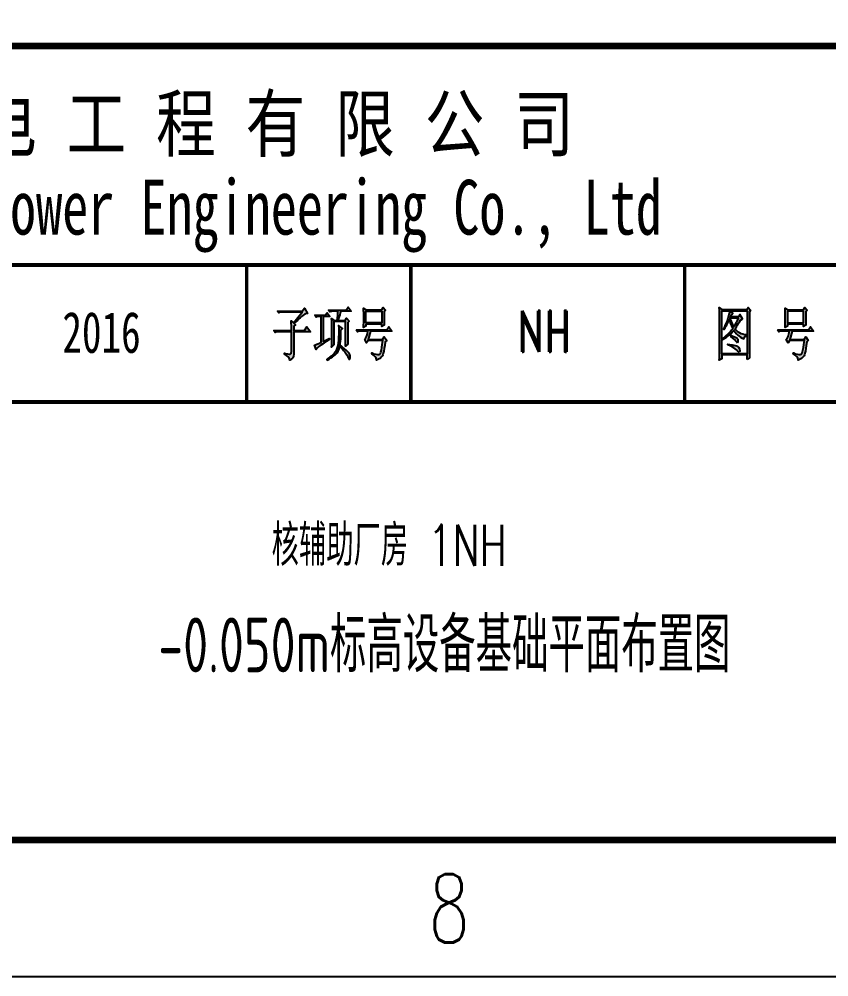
# Model space of a CAD drawing. Extents: x -383207 to 558143, y -95136 to 11777.
# Drawn here: x 133258 to 137695, y -93495 to -88248 of the extents above; entities that cross this region are included whole.
import ezdxf

# ---------------------------------------------------------------- set-up
doc = ezdxf.new("R2010")
doc.units = 0
doc.linetypes.add('CONTINOUS', pattern=[0])
doc.layers.get('0').update_dxf_attribs({"linetype": 'CONTINUOUS'})
for name, color, linetype in [('1', 7, 'CONTINUOUS'), ('TK', 4, 'CONTINUOUS'), ('图框', 4, 'CONTINOUS')]:
    doc.layers.add(name, color=color, linetype=linetype)
doc.styles.add('HZbine', font='txt_____.ttf', dxfattribs={"width": 0.7, "bigfont": 'HZTXT'})
doc.styles.add('RH', font='romans.shx', dxfattribs={"width": 0.7, "bigfont": 'hz.shx'})
doc.styles.add('romand', font='romand.shx', dxfattribs={"width": 0.7, "height": 200, "bigfont": 'OCHINESE.shx'})
doc.styles.add('TSSD_Dimension', font='Tssdeng.shx', dxfattribs={"width": 0.7, "bigfont": 'tssdchn.shx'})
doc.styles.add('宋体', font='', dxfattribs={"width": 0.7})
doc.styles.get('宋体').set_extended_font_data('SimSun')

msp = doc.modelspace()

# ---------------------------------------------------------------- hatches: boundary and pattern name
at = {"layer": '1'}
h = msp.add_hatch(color=2, dxfattribs=at)
h.paths.add_polyline_path([(134763.2, -90083.2), (134763.2, -89960.1), (134855, -89960.1), (134834.7, -89932.7), (134820.9, -89954), (134763.2, -89954), (134763.2, -89930.2), (134772.8, -89922.7), (134765, -89915.3), (134774.3, -89906), (134782.8, -89897.8), (134791, -89890), (134798.5, -89883.3), (134805.6, -89877.2), (134812, -89871.5), (134823, -89864), (134831.9, -89860.5), (134838.3, -89860.1), (134820.9, -89831.3), (134808.4, -89846.6), (134674, -89846.6), (134681.1, -89856.6), (134689.6, -89853.7), (134698.5, -89852.7), (134809.5, -89852.7), (134761.5, -89911.4), (134749, -89900.3), (134750.1, -89939.8), (134750.1, -89954), (134653.7, -89954), (134660.8, -89964), (134669.7, -89961.2), (134678.2, -89960.1), (134750.1, -89960.1), (134750.1, -90066.5), (134747.9, -90079.6), (134743, -90082.8), (134736.9, -90082.1), (134728.4, -90081), (134717, -90078.9), (134711.7, -90077.8), (134711.7, -90083.9), (134722.7, -90089.9), (134731.2, -90096.7), (134736.9, -90104.5), (134740.1, -90112.7), (134740.5, -90116.6), (134750.1, -90110.9), (134757.2, -90103.5), (134761.5, -90094.2)])
h.paths.add_polyline_path([(134982.7, -89903.9), (135047.1, -89903.9), (135047.1, -90039.1), (135059.6, -90029.1), (135059.2, -90015.2), (135058.5, -89988.9), (135058.5, -89908.9), (135066.7, -89901.4), (135052.5, -89885.4), (135044.6, -89897.8), (135005.1, -89897.8), (135010.1, -89881.5), (135014.4, -89868), (135017.9, -89856.9), (135020.8, -89848.4), (135021.2, -89847.7), (135077, -89847.7), (135061.3, -89826.3), (135050, -89841.6), (134953.6, -89841.6), (134960.7, -89851.6), (134969.6, -89848.8), (134978.1, -89847.7), (135005.1, -89847.7), (135004.4, -89856.9), (135003.4, -89869), (135001.6, -89884), (135000.2, -89897.8), (134983.4, -89897.8), (134970.3, -89887.9), (134970.6, -89900.3), (134971, -89913.1), (134971, -89939.8), (134971.3, -89953.7), (134971.3, -89982.5), (134971, -89997.1), (134971, -90010.6), (134970.6, -90023.4), (134970.6, -90035.5), (134970.3, -90044), (134982.7, -90032.7)])
h.paths.add_polyline_path([(134941.1, -90013.8), (134954.3, -90005.3), (134958.2, -90002.8), (134956.4, -89997.8), (134924.7, -90012.7), (134924.7, -89876.5), (134960, -89876.5), (134945.7, -89856.6), (134935.4, -89870.1), (134878.5, -89870.1), (134885.6, -89880.1), (134894.2, -89877.2), (134903, -89876.5), (134913.4, -89876.5), (134913.4, -90017.7), (134899.8, -90024.1), (134889.5, -90028.8), (134881.7, -90032), (134876.7, -90033.7), (134876, -90034.1), (134886.3, -90057.6), (134891, -90049.7), (134897, -90044), (134900.2, -90041.6), (134905.2, -90038), (134911.6, -90033.4), (134919.8, -90027.7), (134929.7, -90021.3)])
h.paths.add_polyline_path([(135015.1, -90042.6), (135016.5, -90034.8), (135017.9, -90024.8), (135019, -90013.5), (135020.1, -89999.9), (135020.4, -89985), (135020.8, -89968.6), (135021.2, -89951.6), (135029, -89942.7), (135008.7, -89926.3), (135009.1, -89940.5), (135009.1, -89967.6), (135008.3, -89993.9), (135008, -90006.3), (135006.6, -90021.6), (135004.1, -90035.2), (135001.2, -90047.3), (134997.3, -90057.9), (134994.1, -90065.4), (134989.5, -90072.2), (134984.2, -90078.9), (134977.4, -90086), (134969.2, -90093.1), (134960, -90100.3), (134949.6, -90107.4), (134943.2, -90111.6), (134945.7, -90115.2), (134956.8, -90109.5), (134966.4, -90103.8), (134974.9, -90098.1), (134982.7, -90092.8), (134989.5, -90087.1), (134993, -90083.9), (135000.2, -90075.7), (135005.9, -90066.1), (135010.8, -90055.1)])
h.paths.add_polyline_path([(135050, -90060.8), (135041.1, -90053.3), (135030, -90044.4), (135021.9, -90037.6), (135020.1, -90041.6), (135028.6, -90052.6), (135036.1, -90062.2), (135042.1, -90070.4), (135046.4, -90076.4), (135052.8, -90086.7), (135058.5, -90097.1), (135062.1, -90103.8), (135067.8, -90111.6), (135071.7, -90104.2), (135072, -90091.4), (135068.1, -90080.3), (135066.7, -90077.8), (135062.8, -90073.2), (135057.4, -90067.5)])
h.paths.add_polyline_path([(135258.1, -89893.9), (135258.1, -89851.6), (135264.8, -89842.7), (135252.7, -89827.8), (135244.9, -89840.2), (135158.5, -89840.2), (135145.3, -89830.3), (135145.7, -89843.1), (135146, -89856.2), (135146, -89910.3), (135145.7, -89923.5), (135145.3, -89935.9), (135145.3, -89936.6), (135158.5, -89930.2), (135158.5, -89917.8), (135245.6, -89917.8), (135245.6, -89931.6), (135258.8, -89923.8), (135258.4, -89916.7), (135258.4, -89906.7)])
h.paths.add_polyline_path([(135158.5, -89846.6), (135245.6, -89846.6), (135245.6, -89911.4), (135158.5, -89911.4)], flags=16)
h.paths.add_polyline_path([(135183.7, -89956.5), (135300, -89956.5), (135284, -89934.1), (135273, -89950.1), (135104, -89950.1), (135111.2, -89960.1), (135119, -89956.5), (135168.8, -89956.5), (135165.9, -89970.8), (135163.1, -89982.9), (135161.7, -89986.4), (135156, -89997.4), (135151.3, -90002.8), (135161.7, -90020.2), (135169.8, -90008.8), (135250.2, -90008.8), (135247.8, -90029.8), (135245.3, -90047.3), (135242.8, -90061.1), (135239.9, -90072.2), (135237.1, -90079.3), (135234.2, -90083.5), (135233.5, -90083.9), (135228.2, -90085.7), (135220.7, -90085.7), (135211.8, -90083.9), (135200.4, -90080.3), (135190.8, -90076.4), (135189.8, -90081.4), (135200.4, -90088.9), (135208.6, -90096.7), (135214, -90104.9), (135216.8, -90113.4), (135216.8, -90115.2), (135227.5, -90110.9), (135235.3, -90106.7), (135237.1, -90105.2), (135244.2, -90098.5), (135249.2, -90091.4), (135251.3, -90086.4), (135253.4, -90078.2), (135255.9, -90067.2), (135258.4, -90052.6), (135260.9, -90035.2), (135263.4, -90016.3), (135271.9, -90007.8), (135258.8, -89988.9), (135249.2, -90002.8), (135171.3, -90002.8)])
h = msp.add_hatch(color=2, dxfattribs=at)
h.paths.add_polyline_path([(137259.4, -90063.3), (137259.4, -89850.2), (137264.8, -89842.7), (137252.7, -89827.8), (137245.6, -89839.1), (137108.2, -89839.1), (137094.4, -89827.8), (137094.7, -89842), (137095.1, -89855.5), (137095.1, -90091), (137094.7, -90104.2), (137094.4, -90115.2), (137107.5, -90107.7), (137107.5, -90086.4), (137247.3, -90086.4), (137247.3, -90112.7), (137260.5, -90102.7), (137259.8, -90090.3), (137259.8, -90077.1)])
h.paths.add_polyline_path([(137107.5, -90005.3), (137116.4, -90000.6), (137125, -89995.7), (137133.5, -89990.3), (137141.7, -89984.3), (137149.5, -89977.9), (137157.3, -89970.8), (137165.2, -89963.3), (137172.6, -89955.5), (137173.7, -89954), (137180.8, -89962.9), (137187.9, -89971.1), (137195.4, -89978.6), (137203.2, -89985), (137211.4, -89990.7), (137220.3, -89995.3), (137228.1, -89998.9), (137232, -89990.3), (137240.2, -89984.3), (137243.8, -89982.9), (137243.8, -89977.9), (137233.1, -89976.5), (137223.5, -89974.3), (137214.3, -89971.1), (137205.7, -89966.9), (137197.9, -89961.9), (137190.8, -89955.5), (137184, -89948.4), (137180.8, -89944.1), (137188.3, -89932.7), (137194.7, -89922.4), (137200.4, -89913.1), (137204.3, -89906.4), (137211.4, -89896.8), (137218.9, -89890.4), (137222.1, -89888.9), (137207.1, -89866.5), (137199.3, -89879), (137155.6, -89879), (137160.5, -89868), (137162.3, -89865.1), (137169.4, -89857.6), (137152.7, -89845.2), (137247.3, -89845.2), (137247.3, -90080.3), (137107.5, -90080.3)], flags=16)
h.paths.add_polyline_path([(137140.6, -90032.7), (137140.6, -90027.7), (137164.1, -90031.2), (137174.1, -90033.4), (137182.2, -90035.5), (137189.4, -90037.6), (137194.7, -90040.1), (137199.7, -90044), (137205.7, -90052.9), (137207.1, -90064), (137206.4, -90068.2), (137202.5, -90072.2), (137194.7, -90065.4), (137193.3, -90063.3), (137188.3, -90058.6), (137181.5, -90053.7), (137173.3, -90048.7), (137164.1, -90043.3), (137153.1, -90038)], flags=0)
h.paths.add_polyline_path([(137107.5, -90000.3), (137107.5, -89845.2), (137150.9, -89845.2), (137149.9, -89854.4), (137147, -89866.5), (137142.8, -89881.1), (137140.6, -89887.9), (137136.7, -89899.6), (137132.1, -89911.4), (137127.5, -89922.7), (137122.5, -89934.1), (137117.1, -89945.2), (137119.6, -89947.6), (137125.7, -89938.4), (137131.7, -89928.4), (137137.4, -89918.1), (137143.1, -89907.1), (137148.1, -89895.7), (137149.5, -89892.9), (137152.4, -89904.2), (137156.3, -89916), (137160.9, -89927.7), (137165.9, -89939.8), (137167.7, -89944.1), (137162, -89951.6), (137155.6, -89959), (137148.4, -89966.5), (137141, -89974), (137132.8, -89981.1), (137124.3, -89987.8), (137115, -89995)], flags=16)
h.paths.add_polyline_path([(137158.1, -89986.4), (137159.1, -89981.4), (137164.1, -89982.9), (137174.8, -89986.8), (137183.3, -89990.3), (137189.7, -89993.9), (137195.8, -90001.7), (137196.5, -90013.8), (137193.6, -90022), (137187.9, -90016.3), (137183.3, -90010.6), (137176.9, -90003.5), (137168.4, -89995.7)], flags=0)
h.paths.add_polyline_path([(137173.7, -89934.1), (137169.1, -89925.9), (137164.1, -89916), (137159.5, -89904.2), (137154.5, -89890.4), (137152.7, -89885.4), (137199.3, -89885.4), (137194, -89897.8), (137188.3, -89909.2), (137183, -89919.5), (137177.3, -89929.1)], flags=16)
h.paths.add_polyline_path([(137568.2, -89893.9), (137568.2, -89851.6), (137575, -89842.7), (137562.9, -89827.8), (137555.1, -89840.2), (137468.6, -89840.2), (137455.4, -89830.3), (137455.8, -89843.1), (137456.2, -89856.2), (137456.2, -89910.3), (137455.8, -89923.5), (137455.4, -89935.9), (137455.4, -89936.6), (137468.6, -89930.2), (137468.6, -89917.8), (137555.8, -89917.8), (137555.8, -89931.6), (137568.9, -89923.8), (137568.6, -89916.7), (137568.6, -89906.7)])
h.paths.add_polyline_path([(137468.6, -89846.6), (137555.8, -89846.6), (137555.8, -89911.4), (137468.6, -89911.4)], flags=16)
h.paths.add_polyline_path([(137493.9, -89956.5), (137610.2, -89956.5), (137594.5, -89934.1), (137583.2, -89950.1), (137414.2, -89950.1), (137421.3, -89960.1), (137429.1, -89956.5), (137478.9, -89956.5), (137476.1, -89970.8), (137473.2, -89982.9), (137471.8, -89986.4), (137466.1, -89997.4), (137461.5, -90002.8), (137471.8, -90020.2), (137480, -90008.8), (137560.4, -90008.8), (137557.9, -90029.8), (137555.4, -90047.3), (137552.9, -90061.1), (137550.1, -90072.2), (137547.2, -90079.3), (137544.3, -90083.7), (137538.3, -90085.7), (137530.9, -90085.7), (137522, -90083.9), (137510.6, -90080.3), (137501, -90076.4), (137499.9, -90081.4), (137510.6, -90088.9), (137518.8, -90096.7), (137524.1, -90104.9), (137526.9, -90113.4), (137526.9, -90115.2), (137537.6, -90110.9), (137545.4, -90106.7), (137547.2, -90105.2), (137554.3, -90098.5), (137559.3, -90091.4), (137561.5, -90086.4), (137563.6, -90078.2), (137566.1, -90067.2), (137568.6, -90052.6), (137571.1, -90035.2), (137573.6, -90016.3), (137582.1, -90007.8), (137568.9, -89988.9), (137559.3, -90002.8), (137481.8, -90002.8)])

# ---------------------------------------------------------------- linework, layer by layer
msp.add_lwpolyline([(52535.1, -30419.6), (141710.1, -30419.6), (141710.1, -93494.6), (52535.1, -93494.6)], close=True)
at = {"layer": '1', "color": 2}
msp.add_line((140954.1, -92744.6), (127454.1, -92744.6), dxfattribs=at)
msp.add_line((140954.1, -92744.6), (127454.1, -92744.6), dxfattribs=at)
at = {"layer": '1', "color": 2, "const_width": 37.5}
for points in [[(127454.1, -92744.6), (140954.1, -92744.6), (140954.1, -82862.4), (127454.1, -82862.4)], [(127454.1, -88394.6), (140954.1, -88394.6), (140954.1, -92744.6), (127454.1, -92744.6)]]:
    msp.add_lwpolyline(points, close=True, dxfattribs=at)
at = {"layer": '1', "color": 2}
for points, const_width in [([(127454.1, -89594.6), (140954.1, -89594.6)], 22.5), ([(134504.1, -89594.6), (134504.1, -90344.6)], 18.7), ([(135404.1, -89594.6), (135404.1, -90344.6)], 18.7), ([(136904.1, -89594.6), (136904.1, -90344.6)], 18.7), ([(132104.1, -90344.6), (140954.1, -90344.6)], 22.5)]:
    msp.add_lwpolyline(points, dxfattribs=dict(at, const_width=const_width))
for points in [[(134970.6, -90023.4), (134971, -90010.6), (134971, -89997.1), (134971.3, -89982.5), (134971.3, -89953.7), (134971, -89939.8), (134971, -89913.1), (134970.6, -89900.3), (134970.3, -89887.9), (134983.4, -89897.8), (135000.2, -89897.8), (135001.6, -89884), (135003.4, -89869), (135004.4, -89856.9), (135005.1, -89847.7), (134978.1, -89847.7), (134969.6, -89848.8), (134960.7, -89851.6), (134953.6, -89841.6), (135050, -89841.6), (135061.3, -89826.3), (135077, -89847.7), (135021.2, -89847.7), (135020.8, -89848.4), (135017.9, -89856.9), (135014.4, -89868), (135010.1, -89881.5), (135005.1, -89897.8), (135044.6, -89897.8), (135052.5, -89885.4), (135066.7, -89901.4), (135058.5, -89908.9), (135058.5, -89988.9), (135059.2, -90015.2), (135059.6, -90029.1), (135047.1, -90039.1), (135047.1, -89903.9), (134982.7, -89903.9), (134982.7, -90032.7), (134970.3, -90044), (134970.6, -90035.5)], [(135244.9, -89840.2), (135252.7, -89827.8), (135264.8, -89842.7), (135258.1, -89851.6), (135258.1, -89893.9), (135258.4, -89906.7), (135258.4, -89916.7), (135258.8, -89923.8), (135245.6, -89931.6), (135245.6, -89917.8), (135158.5, -89917.8), (135158.5, -89930.2), (135145.3, -89936.6), (135145.3, -89935.9), (135145.7, -89923.5), (135146, -89910.3), (135146, -89856.2), (135145.7, -89843.1), (135145.3, -89830.3), (135158.5, -89840.2)], [(137247.3, -90112.7), (137247.3, -90086.4), (137107.5, -90086.4), (137107.5, -90107.7), (137094.4, -90115.2), (137094.7, -90104.2), (137095.1, -90091), (137095.1, -89855.5), (137094.7, -89842), (137094.4, -89827.8), (137108.2, -89839.1), (137245.6, -89839.1), (137252.7, -89827.8), (137264.8, -89842.7), (137259.4, -89850.2), (137259.4, -90063.3), (137259.8, -90077.1), (137259.8, -90090.3), (137260.5, -90102.7)], [(137555.1, -89840.2), (137562.9, -89827.8), (137575, -89842.7), (137568.2, -89851.6), (137568.2, -89893.9), (137568.6, -89906.7), (137568.6, -89916.7), (137568.9, -89923.8), (137555.8, -89931.6), (137555.8, -89917.8), (137468.6, -89917.8), (137468.6, -89930.2), (137455.4, -89936.6), (137455.4, -89935.9), (137455.8, -89923.5), (137456.2, -89910.3), (137456.2, -89856.2), (137455.8, -89843.1), (137455.4, -89830.3), (137468.6, -89840.2)], [(134812, -89871.5), (134805.6, -89877.2), (134798.5, -89883.3), (134791, -89890), (134782.8, -89897.8), (134774.3, -89906), (134765, -89915.3), (134772.8, -89922.7), (134763.2, -89930.2), (134763.2, -89954), (134820.9, -89954), (134834.7, -89932.7), (134855, -89960.1), (134763.2, -89960.1), (134763.2, -90083.2), (134761.5, -90094.2), (134757.2, -90103.5), (134750.1, -90110.9), (134740.5, -90116.6), (134740.1, -90112.7), (134736.9, -90104.5), (134731.2, -90096.7), (134722.7, -90089.9), (134711.7, -90083.9), (134711.7, -90077.8), (134717, -90078.9), (134728.4, -90081), (134736.9, -90082.1), (134743, -90082.8), (134747.9, -90079.6), (134750.1, -90066.5), (134750.1, -89960.1), (134678.2, -89960.1), (134669.7, -89961.2), (134660.8, -89964), (134653.7, -89954), (134750.1, -89954), (134750.1, -89939.8), (134749, -89900.3), (134761.5, -89911.4), (134809.5, -89852.7), (134698.5, -89852.7), (134689.6, -89853.7), (134681.1, -89856.6), (134674, -89846.6), (134808.4, -89846.6), (134820.9, -89831.3), (134838.3, -89860.1), (134831.9, -89860.5), (134823, -89864)], [(134897, -90044), (134891, -90049.7), (134886.3, -90057.6), (134876, -90034.1), (134876.7, -90033.7), (134881.7, -90032), (134889.5, -90028.8), (134899.8, -90024.1), (134913.4, -90017.7), (134913.4, -89876.5), (134903, -89876.5), (134894.2, -89877.2), (134885.6, -89880.1), (134878.5, -89870.1), (134935.4, -89870.1), (134945.7, -89856.6), (134960, -89876.5), (134924.7, -89876.5), (134924.7, -90012.7), (134956.4, -89997.8), (134958.2, -90002.8), (134954.3, -90005.3), (134941.1, -90013.8), (134929.7, -90021.3), (134919.8, -90027.7), (134911.6, -90033.4), (134905.2, -90038), (134900.2, -90041.6)], [(135158.5, -89911.4), (135158.5, -89846.6), (135245.6, -89846.6), (135245.6, -89911.4)], [(137203.2, -89985), (137211.4, -89990.7), (137220.3, -89995.3), (137228.1, -89998.9), (137232, -89990.3), (137240.2, -89984.3), (137243.8, -89982.9), (137243.8, -89977.9), (137233.1, -89976.5), (137223.5, -89974.3), (137214.3, -89971.1), (137205.7, -89966.9), (137197.9, -89961.9), (137190.8, -89955.5), (137184, -89948.4), (137180.8, -89944.1), (137188.3, -89932.7), (137194.7, -89922.4), (137200.4, -89913.1), (137204.3, -89906.4), (137211.4, -89896.8), (137218.9, -89890.4), (137222.1, -89888.9), (137207.1, -89866.5), (137199.3, -89879), (137155.6, -89879), (137160.5, -89868), (137162.3, -89865.1), (137169.4, -89857.6), (137152.7, -89845.2), (137247.3, -89845.2), (137247.3, -90080.3), (137107.5, -90080.3), (137107.5, -90005.3), (137116.4, -90000.6), (137125, -89995.7), (137133.5, -89990.3), (137141.7, -89984.3), (137149.5, -89977.9), (137157.3, -89970.8), (137165.2, -89963.3), (137172.6, -89955.5), (137173.7, -89954), (137180.8, -89962.9), (137187.9, -89971.1), (137195.4, -89978.6)], [(137152.4, -89904.2), (137156.3, -89916), (137160.9, -89927.7), (137165.9, -89939.8), (137167.7, -89944.1), (137162, -89951.6), (137155.6, -89959), (137148.4, -89966.5), (137141, -89974), (137132.8, -89981.1), (137124.3, -89987.8), (137115, -89995), (137107.5, -90000.3), (137107.5, -89845.2), (137150.9, -89845.2), (137149.9, -89854.4), (137147, -89866.5), (137142.8, -89881.1), (137140.6, -89887.9), (137136.7, -89899.6), (137132.1, -89911.4), (137127.5, -89922.7), (137122.5, -89934.1), (137117.1, -89945.2), (137119.6, -89947.6), (137125.7, -89938.4), (137131.7, -89928.4), (137137.4, -89918.1), (137143.1, -89907.1), (137148.1, -89895.7), (137149.5, -89892.9)], [(137555.8, -89911.4), (137555.8, -89846.6), (137468.6, -89846.6), (137468.6, -89911.4)], [(134993, -90083.9), (135000.2, -90075.7), (135005.9, -90066.1), (135010.8, -90055.1), (135015.1, -90042.6), (135016.5, -90034.8), (135017.9, -90024.8), (135019, -90013.5), (135020.1, -89999.9), (135020.4, -89985), (135020.8, -89968.6), (135021.2, -89951.6), (135029, -89942.7), (135008.7, -89926.3), (135009.1, -89940.5), (135009.1, -89967.6), (135008.3, -89993.9), (135008, -90006.3), (135006.6, -90021.6), (135004.1, -90035.2), (135001.2, -90047.3), (134997.3, -90057.9), (134994.1, -90065.4), (134989.5, -90072.2), (134984.2, -90078.9), (134977.4, -90086), (134969.2, -90093.1), (134960, -90100.3), (134949.6, -90107.4), (134943.2, -90111.6), (134945.7, -90115.2), (134956.8, -90109.5), (134966.4, -90103.8), (134974.9, -90098.1), (134982.7, -90092.8), (134989.5, -90087.1)], [(135104, -89950.1), (135273, -89950.1), (135284, -89934.1), (135300, -89956.5), (135183.7, -89956.5), (135171.3, -90002.8), (135249.2, -90002.8), (135258.8, -89988.9), (135271.9, -90007.8), (135263.4, -90016.3), (135260.9, -90035.2), (135258.4, -90052.6), (135255.9, -90067.2), (135253.4, -90078.2), (135251.3, -90086.4), (135249.2, -90091.4), (135244.2, -90098.5), (135237.1, -90105.2), (135235.3, -90106.7), (135227.5, -90110.9), (135216.8, -90115.2), (135216.8, -90113.4), (135214, -90104.9), (135208.6, -90096.7), (135200.4, -90088.9), (135189.8, -90081.4), (135190.8, -90076.4), (135200.4, -90080.3), (135211.8, -90083.9), (135220.7, -90085.7), (135228.2, -90085.7), (135233.5, -90083.9), (135234.2, -90083.5), (135237.1, -90079.3), (135239.9, -90072.2), (135242.8, -90061.1), (135245.3, -90047.3), (135247.8, -90029.8), (135250.2, -90008.8), (135169.8, -90008.8), (135161.7, -90020.2), (135151.3, -90002.8), (135156, -89997.4), (135161.7, -89986.4), (135163.1, -89982.9), (135165.9, -89970.8), (135168.8, -89956.5), (135119, -89956.5), (135111.2, -89960.1)], [(137177.3, -89929.1), (137183, -89919.5), (137188.3, -89909.2), (137194, -89897.8), (137199.3, -89885.4), (137152.7, -89885.4), (137154.5, -89890.4), (137159.5, -89904.2), (137164.1, -89916), (137169.1, -89925.9), (137173.7, -89934.1)], [(137414.2, -89950.1), (137583.2, -89950.1), (137594.5, -89934.1), (137610.2, -89956.5), (137493.9, -89956.5), (137481.8, -90002.8), (137559.3, -90002.8), (137568.9, -89988.9), (137582.1, -90007.8), (137573.6, -90016.3), (137571.1, -90035.2), (137568.6, -90052.6), (137566.1, -90067.2), (137563.6, -90078.2), (137561.5, -90086.4), (137559.3, -90091.4), (137554.3, -90098.5), (137547.2, -90105.2), (137545.4, -90106.7), (137537.6, -90110.9), (137526.9, -90115.2), (137526.9, -90113.4), (137524.1, -90104.9), (137518.8, -90096.7), (137510.6, -90088.9), (137499.9, -90081.4), (137501, -90076.4), (137510.6, -90080.3), (137522, -90083.9), (137530.9, -90085.7), (137538.3, -90085.7), (137543.7, -90083.9), (137544.4, -90083.5), (137547.2, -90079.3), (137550.1, -90072.2), (137552.9, -90061.1), (137555.4, -90047.3), (137557.9, -90029.8), (137560.4, -90008.8), (137480, -90008.8), (137471.8, -90020.2), (137461.5, -90002.8), (137466.1, -89997.4), (137471.8, -89986.4), (137473.2, -89982.9), (137476.1, -89970.8), (137478.9, -89956.5), (137429.1, -89956.5), (137421.3, -89960.1)], [(137193.6, -90022), (137187.9, -90016.3), (137183.3, -90010.6), (137176.9, -90003.5), (137168.4, -89995.7), (137158.1, -89986.4), (137159.1, -89981.4), (137164.1, -89982.9), (137174.8, -89986.8), (137183.3, -89990.3), (137189.7, -89993.9), (137195.8, -90001.7), (137196.5, -90013.8)], [(135036.1, -90062.2), (135042.1, -90070.4), (135046.4, -90076.4), (135052.8, -90086.7), (135058.5, -90097.1), (135062.1, -90103.8), (135067.8, -90111.6), (135071.7, -90104.2), (135071.7, -90103.8), (135072, -90091.4), (135068.1, -90080.3), (135066.7, -90077.8), (135062.8, -90073.2), (135057.4, -90067.5), (135050, -90060.8), (135041.1, -90053.3), (135030, -90044.4), (135021.9, -90037.6), (135020.1, -90041.6), (135028.6, -90052.6)], [(137202.5, -90072.2), (137194.7, -90065.4), (137193.3, -90063.3), (137188.3, -90058.6), (137181.5, -90053.7), (137173.3, -90048.7), (137164.1, -90043.3), (137153.1, -90038), (137140.6, -90032.7), (137140.6, -90027.7), (137164.1, -90031.2), (137174.1, -90033.4), (137182.2, -90035.5), (137189.4, -90037.6), (137194.7, -90040.1), (137199.7, -90044), (137205.7, -90052.9), (137207.1, -90064), (137206.4, -90068.2)]]:
    msp.add_lwpolyline(points, close=True, dxfattribs=at)
at = {"layer": 'TK', "color": 4, "const_width": 37.5}
msp.add_lwpolyline([(54410.1, -31169.6), (140954.1, -31169.6), (140954.1, -92744.6), (54410.1, -92744.6)], close=True, dxfattribs=at)
at = {"layer": 'TK', "color": 4, "flags": 128}
msp.add_lwpolyline([(141710.1, -93494.6), (52535.1, -93494.6)], dxfattribs=at)
at = {"layer": '图框', "color": 2}
msp.add_line((140954.1, -92744.6), (127454.1, -92744.6), dxfattribs=at)

# ---------------------------------------------------------------- texts
at = {"color": 2, "linetype": 'Continuous', "insert": (133709.3, -89964.9), "char_height": 225, "attachment_point": 5, "style": '宋体'}
msp.add_mtext_dynamic_manual_height_columns('2016', width=1298.159, gutter_width=75, heights=[0], dxfattribs=at)
at = {"layer": '1', "color": 2, "style": '宋体'}
for s, width, p in [('中 国 核 电 工 程 有 限 公 司', 0.8, (131554.9, -88969.9)), ('China Nuclear Power Engineering Co., Ltd', 0.7, (131065.2, -89427.7))]:
    msp.add_text(s, height=300, dxfattribs=dict(at, width=width)).set_placement(p)
at = {"layer": 'TK', "color": 2, "style": 'romand', "width": 0.7}
msp.add_text('NH', height=225, dxfattribs=at).set_placement((135986.5, -90069.8))
at = {"layer": 'TK', "color": 1, "width": 0.7}
for s, height, style, p in [('核辅助厂房 1NH ', 225, 'RH', (134641.7, -91242.7)), ('-0.050m标高设备基础平面布置图', 300, 'TSSD_Dimension', (134020.1, -91826))]:
    msp.add_text(s, height=height, dxfattribs=dict(at, style=style)).set_placement(p)
at = {"layer": 'TK', "color": 4, "style": 'HZbine', "width": 0.7}
msp.add_text('8', height=375, dxfattribs=at).set_placement((135501.2, -93307.1))

doc.saveas('drawing.dxf')
